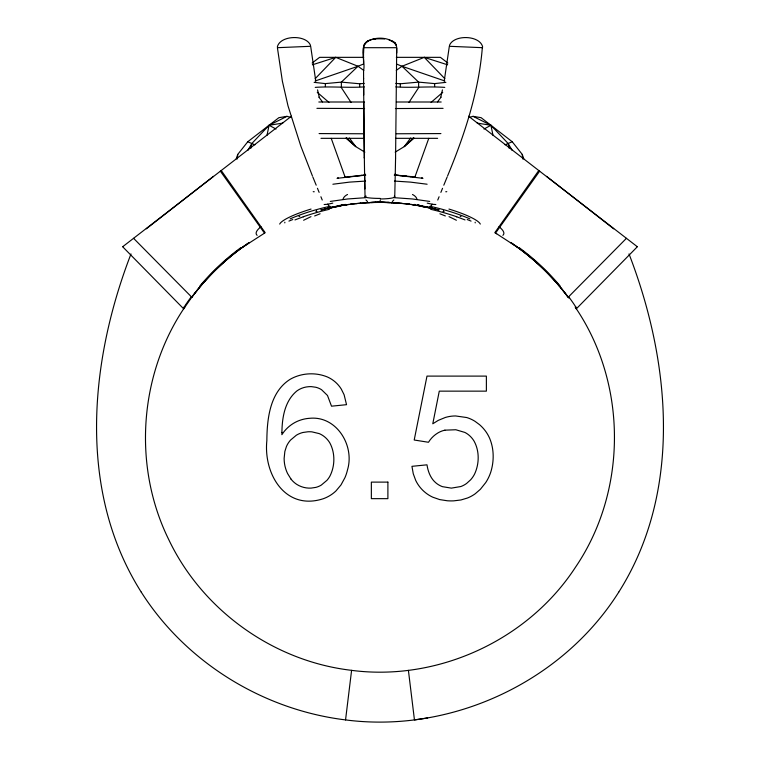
<?xml version="1.0" encoding="UTF-8"?>
<svg xmlns="http://www.w3.org/2000/svg" width="760" height="760" viewBox="0 0 760 760"><rect width="100%" height="100%" fill="white"/><g stroke="black" fill="none" stroke-linecap="round" stroke-linejoin="round"><path stroke-width="1.14" d="M395.57 158.156L396.72 47.7L363.508 47.69L363.527 62.453M380.219 200.013L380.152 201.998M395.257 173.784L395.58 157.985M395.257 173.622L394.744 196.935M237.3 158.973L237.747 154.413L247.769 141.75L278.892 117.677L286.976 116.337L291.308 117.534M277.352 46.883C280.108 35.074 306.327 34.342 310.565 45.495M482.324 47.68C478.819 91.58 464.522 135.09 447.573 175.94M141.255 592.125C185.868 662.359 263.15 709.869 345.553 719.91L351.595 670.358C437.836 681.606 528.048 640.139 575.5 567.207C627.513 490.703 627.428 383.562 575.225 307.163L575.728 306.651M444.22 81.073L449.331 46.293L482.562 47.69M250.942 148.143L251.826 143.526L269.069 125.276L286.976 116.337M267.007 135.299L269.069 125.276L282.767 123.111M421.914 178.125L422.056 177.498M440.705 97.489L442.434 89.87M339.312 206.226L339.72 205.457L341.791 205.01M449.435 45.495C453.673 34.342 479.892 35.074 482.647 46.883M236.218 158.878L237.747 154.413M428.773 138.349L414.837 177.232M130.995 253.925C89.585 361.104 77.168 490.969 141.255 592.125M431.091 206.292L430.407 208.192L429.372 207.974M437.76 200.023L439.09 196.755M440.866 192.384L442.548 188.28M443.802 185.193L447.165 176.975M339.52 205.504L338.988 205.589M247.769 150.489L251.826 143.526L254.933 144.809M618.744 592.125C682.832 490.969 670.424 361.104 629.005 253.925M183.72 308.74L191.9 297.055A234.65 234.593 -43.4 0 1 248.928 242.773A234.65 234.65 0 0 0 191.881 297.046M408.965 102.391L418.627 87.656L418.627 82.118L402.002 66.263L396.501 64.03M618.744 592.125C561.915 682.281 451.07 733.618 345.553 719.91M538.774 170.516L494.798 232.702L496.65 233.757M495.52 233.12L539.628 171.18M191.52 297.559L200.326 286.406A233.13 231.562 -43.1 0 1 241.043 248.302L265.202 232.702L221.226 170.516M410.618 138.054L404.253 146.614L395.162 152.142M437.513 101.916L441.047 97.166M393.803 199.994L392.274 201.571M337.953 205.608L336.214 206.843M380.409 202.217L380.684 201.818L380.256 202.331M315.162 78.698L335.72 57.342L357.998 66.263L363.736 70.395M576.336 308.816L637.336 246.753M626.43 238.317L568.214 297.198L560.966 287.964M363.498 64.03L357.998 66.263L341.373 82.118L325.346 83.6L314.117 82.365M413.649 137.731L404.253 146.614L414.067 138.187M431.091 102.391L442.748 92.311M146.309 228.826L213.436 176.349M122.749 246.677L291.451 116.204M312.17 63.004L319.608 57.342L363.688 57.342M396.264 70.395L402.002 66.263L424.279 57.342L447.649 64.837M384.588 38.941C377.653 38.684 365.398 37.895 363.555 46.654C367.222 35.349 392.958 35.33 396.634 46.654M367.792 40.954C358.625 47.319 365.807 61.427 363.565 70.671M483.968 129.057L490.931 125.276L508.174 143.526L512.231 150.489M505.067 144.809L512.231 141.75L522.253 154.413L523.783 158.878M435.851 204.535L432.63 204.326M288.933 221.103L292.79 219.526M315.172 80.987L357.998 66.263M312.351 64.837L335.72 57.342M330.201 207.888L331.731 207.461M315.951 211.622L316.787 211.394A4.418 2.945 75 0 1 316.331 210.862A4.418 3.002 75.7 0 0 316.749 211.365M468.692 117.534L473.024 116.337L481.108 117.677L512.231 141.75M331.94 207.404L334.97 206.596M332.851 207.157L331.512 207.442M323.332 209.314L321.062 209.902L321.68 209.732M321.014 209.902L322.639 209.494M321.879 209.684L322.354 209.56M334.885 206.625L339.007 205.618M332.785 203.119L327.693 204.269M324.016 209.152L324.872 208.943M324.453 209.028L326.344 208.591M324.491 209.028L325.66 208.753M325.337 208.829L325.831 208.715M326.895 208.458L330.02 207.755M327.493 208.306L328.719 208.041M327.997 208.211L329.166 207.945M329.593 208.192L331.664 207.755M341.497 205.067L342.808 204.791M330.733 207.603L342.399 205.399M331.531 207.774L332.006 207.679M331.882 207.708L333.194 207.432M444.875 430.169L455.838 429.751L464.892 432.44A22.477 22.477 0 0 1 470.079 436.135A23.788 23.788 0 0 1 474.107 441.18C479.588 451.136 479.351 463.894 474.572 474.069A26.999 26.999 0 0 1 470.62 479.807L466.611 483.445A23.579 23.579 0 0 1 460.835 486.533L451.345 488.129L442.462 486.666A21.593 21.593 0 0 1 436.031 482.99C430.597 478.543 428.022 471.58 426.987 464.825L411.948 466.327L413.269 473.765L415.72 480.434A34.874 34.874 0 0 0 421.524 488.984A36.632 36.632 0 0 0 424.023 491.444A35.112 35.112 0 0 0 432.81 497.211L439.631 499.576L447.212 500.764A55.147 55.147 0 0 0 453.805 500.85L460.949 499.966L467.485 498.009A36.242 36.242 0 0 0 475.256 493.743L480.377 489.297L485.726 482.581A44.032 44.032 0 0 0 490.732 472.235C494.152 461.32 494.133 449.084 489.706 438.453A37.221 37.221 0 0 0 484.823 430.226L483.597 428.735A40.974 40.974 0 0 0 479.484 424.631L475 421.315A34.209 34.209 0 0 0 466.754 417.544L455.591 415.957A35.711 35.711 0 0 0 445.351 417.459L438.283 420.365L432.782 423.795L439.28 391.144L486.381 391.144L486.381 376.105L426.987 376.105L414.209 440.012L428.488 442.272A27.427 27.427 0 0 1 437.722 433.048A23.541 23.541 0 0 1 444.885 430.179M331.474 207.442L333.003 207.129M333.488 207.375L334.257 207.223M334.219 207.223L334.723 207.129M335.027 207.071L336.252 206.834M334.628 206.805L336.357 206.473M380.095 202.379L370.842 202.559M327.645 204.278L324.149 204.535M337.26 206.644L338.533 206.416M338.485 206.416L339.122 206.311M373.445 39.32L375.592 38.941M338.589 206.055L339.948 205.827M340.157 205.789L341.791 205.504M330.305 201.428L347.595 198.977L365.74 197.685M339.188 205.96L340.185 205.789M337.022 178.325L365.74 175.085M341.202 205.608L343.32 205.266L342.247 205.438M343.083 205.295L348.83 204.459M332.889 184.233L349.534 182.115L365.55 181.079M343.843 205.171L349.03 204.43M427.642 717.943L414.447 719.91L408.405 670.358M344.451 177.28L360.212 175.493M345.534 204.924L346.674 204.754M349.03 204.43L357.19 203.49L355.062 203.708M350.065 204.298L351.481 204.117M349.248 176.624L350.654 176.453M350.844 204.202L352.07 204.05M352.925 203.946L354.72 203.746M395.798 83.401L400.311 83.771L418.627 82.118L434.653 83.6L445.882 82.365M356.145 203.594L356.63 203.547M357.618 203.452L357.115 203.5L373.777 202.464M356.953 175.778L357.741 175.702M358.122 203.405L360.734 203.167M358.663 175.617L364.078 175.199M351.034 102.391L341.373 87.656L341.373 82.118L359.689 83.771L364.202 83.401M360.192 203.214L366.662 202.758M315.238 87.381C331.541 86.194 347.871 88.027 364.202 86.896M361.057 175.417L361.922 175.351M444.762 87.381C428.459 86.194 412.129 88.027 395.798 86.896M363.698 175.227L365.522 175.114M370.548 202.359L371.526 202.312M367.46 202.72L369.892 202.597M371.735 202.302L372.438 202.274M372.324 202.284L373.683 202.226M373.606 202.236L374.613 202.198M374.556 202.198L375.212 202.179M375.155 202.189L375.791 202.169M375.753 202.169L376.456 202.15M375.193 202.435L376.618 202.407M376.732 202.15L377.948 202.131M377.093 202.398L378.537 202.388M377.872 202.131L380.123 202.122M395.409 108.537L443.08 108.347M396.34 133.769L440.914 133.579M379.022 202.388L379.515 202.379M396.312 57.342L440.391 57.342L447.83 63.004M318.82 102.001L364.524 102.001M396.397 102.001L441.18 102.001M320.995 138.329L364.334 138.329M395.666 138.329L437.627 138.329M363.736 47.7L363.498 53.153M380.057 202.122L381.073 202.122M364.591 108.537L316.92 108.347M380.484 202.379L383.791 202.407M319.086 133.579L363.66 133.769M381.947 202.388L379.316 201.818L379.743 202.331M381.273 202.122L382.042 202.131M381.957 202.131L383.534 202.15M382.423 202.398L382.907 202.398M383.382 202.407L403.873 203.594M383.733 202.16L384.731 202.179M384.655 202.179L386.004 202.217M387.144 202.493L390.099 202.597M385.976 202.217L387.191 202.264M394.44 181.07L410.466 182.115L427.11 184.224M394.259 197.685L412.395 198.968L429.704 201.428M387.448 202.274L388.769 202.331M388.731 202.331L389.452 202.359M390.868 202.625L391.704 202.673M391.334 202.654L399.513 203.195M394.259 175.085L403.37 175.759M393.338 202.758L402.876 203.5M394.478 175.114L398.943 175.417M395.922 175.199L422.978 178.315M399.788 175.493L401.451 175.626M400.33 203.262L400.852 203.309M402.258 175.702L412.547 176.757M401.365 203.357L401.878 203.405M403.37 203.547L411.169 204.459M405.498 176.016L406.305 176.101M403.883 203.594L404.938 203.708M405.279 203.746L407.502 204.003M421.41 206.055L418.209 205.504M407.065 203.946L409.763 204.278M407.93 204.05L409.934 204.298M410.058 176.538L410.751 176.624M412.727 176.88L415.549 177.28M410.97 204.43L415.312 205.048M410.97 204.43L416.917 205.295M412.167 204.592L429.276 207.603M351.595 670.339C273.628 661.323 202.369 610.356 168.682 539.467C132.667 466.269 139.004 374.699 184.775 307.163L184.272 306.651M477.233 123.111L490.931 125.276L492.993 135.299M417.601 205.399L419.815 205.789M420.878 206.311L423.329 206.758M432.307 204.269L427.215 203.119M423.244 206.739L424.517 206.976M423.643 206.473L425.372 206.805M424.422 206.957L429.533 208.002M417.563 204.868L419.092 205.2M427.785 207.29L428.545 207.451M418.959 205.171L421.277 206.178M430.654 207.907L433.105 208.458M430.834 207.945L432.003 208.211M431.936 208.192L432.535 208.325M420.992 205.618L424.137 206.378M433.656 208.591L435.128 208.943M433.627 208.572L435.983 209.152M434.34 208.753L435.508 209.028M436.667 209.314L438.985 209.902M424.289 206.416L427.376 207.214M437.361 209.494L438.121 209.684M437.057 209.409L438.938 209.902L438.32 209.732M427.956 207.375L427.31 207.195L428.773 207.603M427.909 207.357L428.507 207.527M428.735 207.594L429.827 207.898M444.049 211.622L443.213 211.394A4.418 2.945 -75 0 0 443.669 210.862A4.418 3.002 -75.7 0 1 443.251 211.365M402.002 66.263L444.828 80.987M388.778 39.691L395.019 42.797L396.397 45.229L395.019 42.797L392.378 40.964M467.21 219.526L471.067 221.103M247.769 141.75L251.826 143.526M473.024 116.337L490.931 125.276M269.069 125.276L276.032 129.057M496.65 233.757L518.975 248.282A233.13 231.562 43.1 0 1 559.645 286.425L559.911 286.701M364.838 152.142L355.747 146.614L345.933 138.187M468.549 116.204L637.25 246.677M546.563 176.349L613.69 228.826M367.498 201.571L365.959 199.956M317.252 92.311L328.909 102.391M346.351 137.731L355.747 146.614L349.381 138.054M133.57 238.317L191.786 297.198M122.664 246.753L183.663 308.816M424.279 57.342L444.837 78.698M422.997 206.691L422.047 205.608M290.995 479.075L287.536 473.461A34.95 34.95 0 0 1 284.126 458.46L284.858 451.43L286.453 446.452A24.025 24.025 0 0 1 290.567 440.059L296.334 435.233A23.322 23.322 0 0 1 303.012 432.469L307.962 431.775A30.409 30.409 0 0 1 311.933 431.86L319.162 433.589A21.593 21.593 0 0 1 324.292 436.61L325.223 437.389A23.797 23.797 0 0 1 327.807 440.068A23.151 23.151 0 0 1 329.954 443.147C335.274 453.197 335.046 466.079 329.897 476.149A24.453 24.453 0 0 1 326.895 480.377L321.28 485.099A20.919 20.919 0 0 1 315.894 487.378L311.115 488.1A24.32 24.32 0 0 1 296.827 484.424A23.655 23.655 0 0 1 290.995 479.075M318.953 97.166L322.487 101.916M568.832 298.034L568.1 297.055A234.65 234.593 43.4 0 0 511.072 242.773M220.371 171.18L264.48 233.12M575.938 308.218L576.27 308.721M312.835 176.975L316.198 185.193M317.452 188.28L319.133 192.384M320.91 196.755L322.24 200.023M312.426 175.94L300.732 145.863L288.012 105.877L282.368 81.159L277.409 47.69L310.669 46.293L315.78 81.073M345.163 177.232L331.227 138.349M420.698 206.255L420.508 205.608M337.944 177.498L338.086 178.125M317.566 89.87L319.295 97.489M508.174 143.526L509.058 148.143M522.253 154.413L522.7 158.973M363.755 102.543L364.353 158.241M364.895 188.917L364.591 173.166L365.047 196.859M364.344 157.538L364.581 173.375M364.334 157.728L364.049 134.71M364.04 134.073L363.651 86.554M363.707 95.028L363.603 78.47M363.565 70.338L363.603 78.84M396.72 47.7L396.729 53.029M434.653 83.6L434.653 86.564M400.311 83.771L400.311 86.678M359.689 83.771L359.689 86.678M325.346 83.6L325.346 86.564M449.017 216.657A67.45 2.498 25.6 0 1 456.389 220.248M499.035 226.746A67.46 12.967 16.7 0 1 502.863 235.325M511.014 242.725A234.65 234.65 0 0 1 568.024 297.046M456.427 216.743A67.298 14.668 15.9 0 1 465.044 219.925M430.625 209.294A67.64 17.869 14.8 0 1 456.76 216.761M429.979 206.302A67.593 19.608 14.6 0 1 469.87 218.861M448.96 209.066A43.178 7.923 14.7 0 1 480.301 224.076M460.987 216.571A41.116 0.589 22.5 0 1 460.218 216.258M439.897 213.788A43.178 1.016 21.6 0 1 445.36 215.954M475.199 222.889A5.548 4.797 -65.4 0 1 475.18 222.224M568.879 297.027A14.25 0.855 53.3 0 1 576.089 308.474M519.336 247.788A233.13 232.208 41.3 0 1 560.149 286.007M303.61 220.248A67.45 2.498 -25.6 0 1 310.983 216.657M257.137 235.325A67.46 12.967 -16.7 0 1 260.965 226.746M294.956 219.925A67.298 14.668 -15.9 0 1 303.572 216.743M303.24 216.761A67.64 17.869 -14.8 0 1 329.374 209.294M290.13 218.861A67.593 19.608 -14.6 0 1 330.02 206.302M279.699 224.076A43.178 7.923 -14.7 0 1 311.04 209.066M299.782 216.258A41.116 0.589 -22.5 0 1 299.012 216.571M314.64 215.954A43.178 1.016 -21.6 0 1 320.102 213.788M284.82 222.224A5.548 4.797 65.4 0 1 284.8 222.889M183.91 308.474A14.25 0.855 -53.3 0 1 191.121 297.027M199.851 286.007A233.13 232.208 -41.3 0 1 240.663 247.788M343.026 199.452A148.39 26.191 11.4 0 1 347.519 194.493M412.481 194.493A148.39 26.191 -11.4 0 1 416.974 199.452M381.577 201.818A5.529 3.61 -90 0 1 380 202.379A5.529 3.61 90 0 1 378.423 201.827M314.241 191.757A162.213 3.363 4.2 0 1 313.215 191.691M420.233 205.827A5.472 5.472 0 0 1 417.772 204.744M342.228 204.744A5.472 5.472 0 0 1 339.767 205.827M446.785 191.691A162.213 3.363 -4.2 0 1 445.759 191.757M414.561 204.411A156.864 4.474 3 0 1 415.406 204.554M344.594 204.554A156.864 4.474 -3 0 1 345.439 204.411M332.348 207.47A5.567 4.256 81.3 0 1 327.873 204.174M432.126 204.174A5.567 4.256 -81.3 0 1 427.652 207.47M394.278 196.213A14.972 2.195 0 0 1 380.579 198.958M380.199 198.417A14.944 1.672 0 0 1 366.149 196.118M281.922 432.383L281.884 434.673C286.406 427.604 293.388 422.17 301.454 419.795A35.91 35.91 0 0 1 309.909 418.276C336.69 415.777 354.777 445.692 347.538 469.747A46.636 46.636 0 0 1 344.945 477.66L341.002 484.918L335.986 490.903A34.761 34.761 0 0 1 329.916 495.567A35.825 35.825 0 0 1 322.981 498.826C285.427 510.853 263.368 474.183 266.855 440.562C267.035 418.808 269.857 392.264 289.959 379.42C301.178 372.875 315.609 372.039 327.579 377.055A31.217 31.217 0 0 1 341.278 389.063L344.099 394.725L346.541 404.681L331.512 406.182L327.493 395.485L321.565 389.719A19.56 19.56 0 0 0 315.837 387.267L311.562 386.659A25.365 25.365 0 0 0 308.626 386.697A22.876 22.876 0 0 0 297.217 390.688C284.838 400.529 282.084 417.477 281.922 432.383M387.894 482.115L371.355 482.115L371.355 498.655L387.894 498.655L387.894 482.115"/></g></svg>
